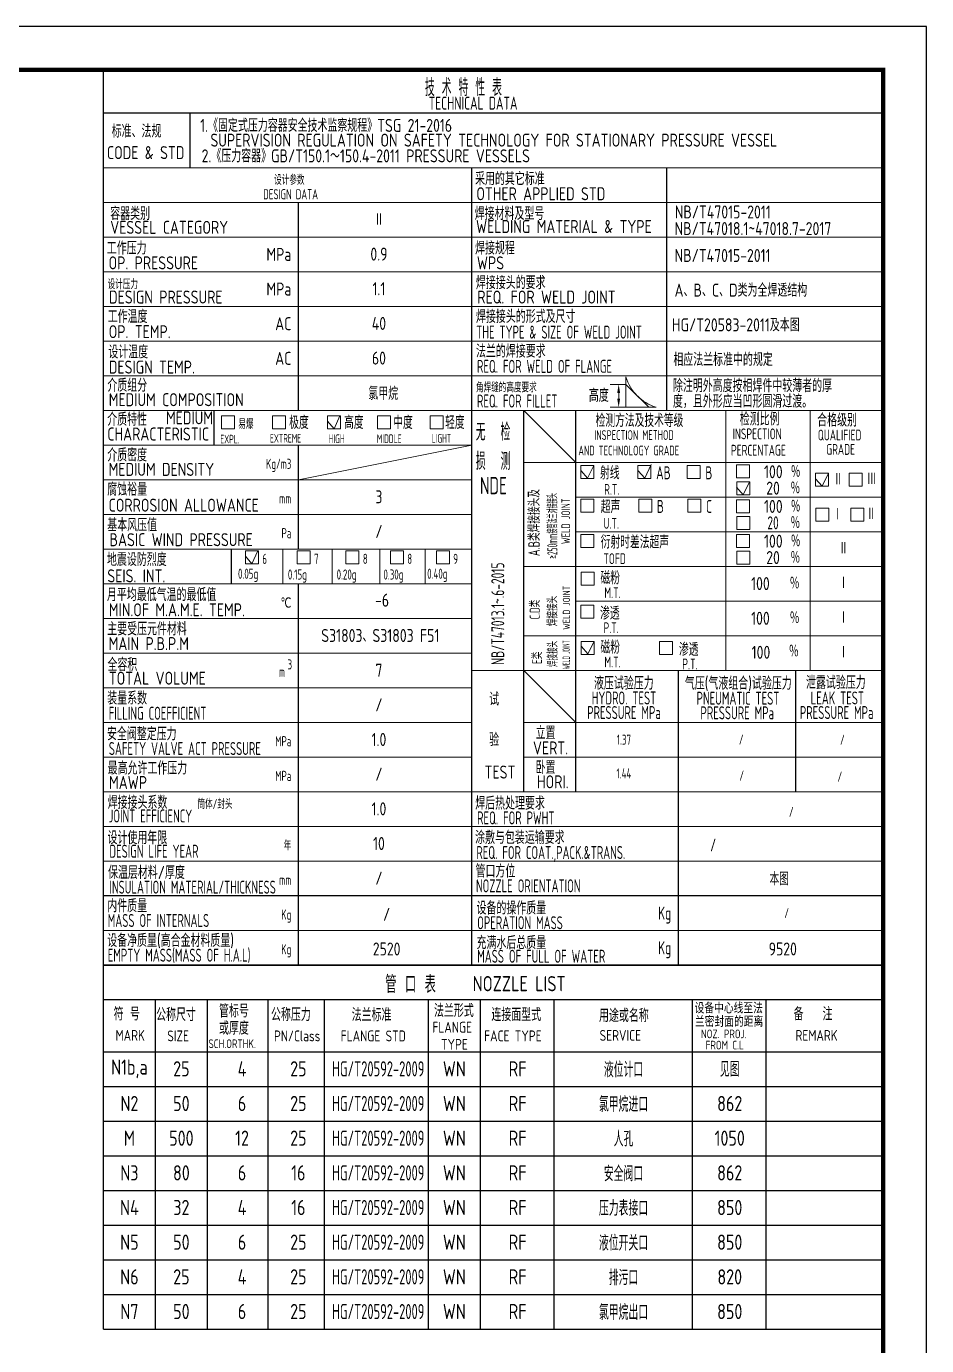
# Model space of a CAD drawing. Header units: millimetres. Extents: x 35105 to 485432, y -50286 to 1224.
# Drawn here: x 473278 to 476399, y -45937 to -41365 of the extents above; entities that cross this region are included whole.
import ezdxf
from ezdxf.enums import TextEntityAlignment as Align

# ---------------------------------------------------------------- set-up
doc = ezdxf.new("R2010")
doc.units = ezdxf.units.MM
for name, color, linetype in [('BORDER', 7, 'Continuous'), ('DIM', 6, 'Continuous'), ('TXT', 3, 'Continuous')]:
    doc.layers.add(name, color=color, linetype=linetype)
doc.layers.add('粗实线', color=2, linetype='Continuous', lineweight=70)
doc.layers.add('细实线', color=1, linetype='Continuous', lineweight=13)
doc.styles.add('HZ', font='gbenor.shx', dxfattribs={"width": 0.9, "bigfont": 'gbcbig.shx'})

msp = doc.modelspace()

# ---------------------------------------------------------------- linework, layer by layer
at = {"layer": 'BORDER', "color": 4, "linetype": 'Continuous', "lineweight": -3, "ltscale": 5, "const_width": 15.01786}
msp.add_lwpolyline([(464158.99123, -41515.64849), (476248.36623, -41515.64849), (476248.36623, -50135.89849), (464158.99123, -50135.89849)], close=True, dxfattribs=at)
at = {"layer": 'DIM', "color": 3}
for p, q in [((476248.36623, -44378.33463), (473545.15194, -44378.33463)), ((476248.36623, -44618.62034), (473545.15194, -44618.62034)), ((476248.36623, -44738.7632), (473545.15194, -44738.7632)), ((473545.15194, -44918.97748), (476248.36623, -44918.97748)), ((473545.15194, -44918.97748), (476248.36623, -44918.97748)), ((473545.15194, -45039.12034), (476248.36623, -45039.12034)), ((473545.15194, -45159.2632), (476248.36623, -45159.2632)), ((473545.15194, -45279.40606), (476248.36623, -45279.40606)), ((473545.15194, -45399.54891), (476248.36623, -45399.54891)), ((473545.15194, -45519.69177), (476248.36623, -45519.69177)), ((473545.15194, -45639.83463), (476248.36623, -45639.83463)), ((473545.15194, -45759.97748), (476248.36623, -45759.97748)), ((473545.15194, -45880.12034), (476248.36623, -45880.12034))]:
    msp.add_line(p, q, dxfattribs=at)
at = {"layer": 'DIM', "color": 0}
msp.add_lwpolyline([(463783.5448, -50286.07707), (476398.5448, -50286.07707), (476398.5448, -41365.46992), (463783.5448, -41365.46992)], close=True, dxfattribs=at)
at = {"layer": 'DIM', "color": 3, "const_width": 4.50536}
for points in [[(473545.15194, -44618.62034), (476248.36623, -44618.62034)], [(476248.36623, -44618.62034), (473545.15194, -44618.62034)]]:
    msp.add_lwpolyline(points, dxfattribs=at)
at = {"layer": 'TXT', "color": 3}
for p, q in [((473725.36623, -45880.12034), (473725.36623, -44738.7632)), ((473905.58051, -45880.12034), (473905.58051, -44738.7632)), ((474115.83051, -45880.12034), (474115.83051, -44738.7632)), ((474311.06266, -45880.12034), (474311.06266, -44738.7632)), ((474671.49123, -45880.12034), (474671.49123, -44738.7632)), ((474851.70551, -45880.12034), (474851.70551, -44738.7632)), ((475107.00908, -45880.12034), (475107.00908, -44738.7632)), ((475587.58051, -45880.12034), (475587.58051, -44738.7632)), ((475842.88408, -45880.12034), (475842.88408, -44738.7632))]:
    msp.add_line(p, q, dxfattribs=at)
at = {"layer": '粗实线', "color": 3, "const_width": 4.50536}
msp.add_lwpolyline([(476248.36623, -44618.62034), (473545.15194, -44618.62034)], dxfattribs=at)
at = {"layer": '细实线', "color": 3}
for p, q in [((476248.36623, -41855.33463), (473545.15194, -41855.33463)), ((476248.36623, -41975.47748), (473545.15194, -41975.47748)), ((476248.36623, -42095.62034), (473545.15194, -42095.62034)), ((476248.36623, -42215.7632), (473545.15194, -42215.7632)), ((476248.36623, -42335.90606), (473545.15194, -42335.90606)), ((476248.36623, -42456.04891), (473545.15194, -42456.04891)), ((476248.36623, -42576.19177), (473545.15194, -42576.19177)), ((475355.7421, -42580.23399), (475355.7421, -42685.35899)), ((475354.80349, -42605.84971), (475301.14465, -42605.84971)), ((475331.18037, -42635.88542), (475331.18037, -42655.32328)), ((475355.7421, -42605.84971), (475435.25139, -42685.35899)), ((475354.80349, -42685.35899), (475301.14465, -42685.35899)), ((475355.7421, -42685.35899), (475460.8671, -42685.35899)), ((476248.36623, -42696.33463), (473545.15194, -42696.33463)), ((475001.88408, -42696.33463), (475182.09837, -42876.54891)), ((475703.00679, -42696.33463), (475703.00679, -43597.40606)), ((475994.3756, -42696.33463), (475994.3756, -43597.40606)), ((474821.6698, -42816.47748), (473545.15194, -42816.47748)), ((474821.6698, -42816.47748), (473545.15194, -42816.47748)), ((474220.95551, -42936.62034), (474821.6698, -42816.47748)), ((476248.36623, -42876.54891), (475001.88408, -42876.54891)), ((474821.6698, -42936.62034), (473545.15194, -42936.62034)), ((476248.36623, -42996.69177), (475182.09837, -42996.69177)), ((474821.6698, -43056.7632), (473545.15194, -43056.7632)), ((476248.36623, -43116.83463), (475182.09837, -43116.83463)), ((474821.6698, -43176.90606), (473545.15194, -43176.90606)), ((473988.22239, -43176.90606), (473988.22239, -43297.04892)), ((474167.25936, -43176.90606), (474167.25936, -43297.04891)), ((474338.24495, -43176.90606), (474338.24495, -43297.04891)), ((474503.6933, -43176.90606), (474503.6933, -43297.04891)), ((474659.91294, -43176.90606), (474659.91294, -43297.04891)), ((476248.36623, -43236.97748), (475001.88408, -43236.97748)), ((474821.6698, -43297.04891), (473545.15194, -43297.04891)), ((476248.36623, -43357.12034), (475182.09837, -43357.12034)), ((474821.6698, -43417.19177), (473545.15194, -43417.19177)), ((474821.6698, -43417.19177), (473545.15194, -43417.19177)), ((476248.36623, -43477.2632), (475001.88408, -43477.2632)), ((474821.6698, -43537.33463), (473545.15194, -43537.33463)), ((476248.36623, -43597.40606), (474821.6698, -43597.40606)), ((475001.88408, -43597.40606), (475182.09837, -43777.62034)), ((474821.6698, -43657.47748), (473545.15194, -43657.47748)), ((474821.6698, -43777.62034), (473545.15194, -43777.62034)), ((476248.36623, -43777.62034), (475001.88408, -43777.62034)), ((474821.6698, -43897.7632), (473545.15194, -43897.7632)), ((475001.88408, -43897.7632), (476248.36623, -43897.7632)), ((474821.6698, -44017.90606), (473545.15194, -44017.90606)), ((474821.6698, -44017.90606), (476248.36623, -44017.90606)), ((476248.36623, -44017.90606), (475001.88408, -44017.90606)), ((476248.36623, -44017.90606), (475001.88408, -44017.90606)), ((476248.36623, -44017.90606), (475001.88408, -44017.90606)), ((474821.6698, -44138.04891), (473545.15194, -44138.04891)), ((474821.6698, -44138.04891), (476248.36623, -44138.04891)), ((476248.36623, -44258.19177), (473545.15194, -44258.19177)), ((476248.36623, -44498.47748), (473545.15194, -44498.47748)), ((476248.36623, -44618.62034), (473545.15194, -44618.62034))]:
    msp.add_line(p, q, dxfattribs=at)
at = {"layer": '细实线', "color": 3, "const_width": 4.50536}
for points in [[(473545.15194, -41515.64849), (473545.15194, -45880.12034)], [(476248.36623, -41665.82707), (473545.15194, -41665.82707)], [(473845.50908, -41665.82707), (473845.50908, -41855.33463)], [(474821.6698, -41855.33463), (474821.6698, -44618.62034)], [(475497.47337, -41855.33463), (475497.47337, -42696.33463)], [(474220.95551, -41975.47748), (474220.95551, -42696.33463)], [(473928.33814, -42696.33463), (473928.33814, -42816.47748)], [(475001.88408, -42696.33463), (475001.88408, -44017.90606)], [(475182.09837, -42696.33463), (475182.09837, -44017.90606)], [(474220.95551, -42816.47748), (474220.95551, -43176.90606)], [(473988.22239, -43177.48366), (473988.22239, -43297.62651)], [(474220.95551, -43297.04891), (474220.95551, -44618.62034)], [(475537.52099, -43597.40606), (475537.52099, -44618.62034)], [(475944.81023, -43597.40606), (475944.81023, -44017.90606)], [(475537.52099, -43897.7632), (475537.52099, -44618.62034)]]:
    msp.add_lwpolyline(points, dxfattribs=at)
at = {"layer": '细实线', "color": 3}
for points in [[(473999.23603, -42714.70708), (473999.23603, -42759.76065), (473954.18246, -42759.76065), (473954.18246, -42714.70708)], [(474175.85038, -42714.70709), (474175.85038, -42759.76067), (474130.79681, -42759.76067), (474130.79681, -42714.70709)], [(474366.75532, -42714.70709), (474366.75532, -42759.76067), (474321.70174, -42759.76067), (474321.70174, -42714.70709)], [(474540.7654, -42714.70708), (474540.7654, -42759.76065), (474495.71183, -42759.76065), (474495.71183, -42714.70708)], [(474722.40623, -42714.70708), (474722.40623, -42759.76065), (474677.35266, -42759.76065), (474677.35266, -42714.70708)], [(475244.76297, -42887.50192), (475244.76297, -42932.5555), (475199.7094, -42932.5555), (475199.7094, -42887.50192)], [(475443.19154, -42887.50192), (475443.19154, -42932.5555), (475398.13796, -42932.5555), (475398.13796, -42887.50192)], [(475613.51624, -42887.50192), (475613.51624, -42932.5555), (475568.46267, -42932.5555), (475568.46267, -42887.50192)], [(475784.64345, -42885.29755), (475784.64345, -42930.35112), (475739.58988, -42930.35112), (475739.58988, -42885.29755)], [(476058.48946, -42914.02842), (476058.48946, -42959.08199), (476013.43589, -42959.08199), (476013.43589, -42914.02842)], [(476174.79103, -42914.02842), (476174.79103, -42959.08199), (476129.73746, -42959.08199), (476129.73746, -42914.02842)], [(475785.28082, -42943.39786), (475785.28082, -42988.45143), (475740.22725, -42988.45143), (475740.22725, -42943.39786)], [(475244.58069, -43004.08317), (475244.58069, -43049.13675), (475199.52712, -43049.13675), (475199.52712, -43004.08317)], [(475445.54989, -43004.08317), (475445.54989, -43049.13675), (475400.49632, -43049.13675), (475400.49632, -43004.08317)], [(475615.8746, -43004.08317), (475615.8746, -43049.13675), (475570.82102, -43049.13675), (475570.82102, -43004.08317)], [(475784.64345, -43005.44041), (475784.64345, -43050.49398), (475739.58988, -43050.49398), (475739.58988, -43005.44041)], [(476060.11876, -43034.98114), (476060.11876, -43080.03471), (476015.06519, -43080.03471), (476015.06519, -43034.98114)], [(476181.04523, -43034.98114), (476181.04523, -43080.03471), (476135.99166, -43080.03471), (476135.99166, -43034.98114)], [(475785.28082, -43063.54072), (475785.28082, -43108.59429), (475740.22725, -43108.59429), (475740.22725, -43063.54072)], [(475244.58069, -43126.53911), (475244.58069, -43171.59268), (475199.52712, -43171.59268), (475199.52712, -43126.53911)], [(475784.64345, -43125.8652), (475784.64345, -43170.91877), (475739.58988, -43170.91877), (475739.58988, -43125.8652)], [(474082.61487, -43182.24833), (474082.61487, -43227.3019), (474037.5613, -43227.3019), (474037.5613, -43182.24833)], [(474261.93321, -43182.24833), (474261.93321, -43227.3019), (474216.87964, -43227.3019), (474216.87964, -43182.24833)], [(474430.94218, -43182.24833), (474430.94218, -43227.3019), (474385.88861, -43227.3019), (474385.88861, -43182.24833)], [(474585.20846, -43182.24833), (474585.20846, -43227.3019), (474540.15489, -43227.3019), (474540.15489, -43182.24833)], [(474744.2955, -43182.24833), (474744.2955, -43227.3019), (474699.24193, -43227.3019), (474699.24193, -43182.24833)], [(475785.28082, -43183.96551), (475785.28082, -43229.01908), (475740.22725, -43229.01908), (475740.22725, -43183.96551)], [(475245.78814, -43256.53423), (475245.78814, -43301.5878), (475200.73457, -43301.5878), (475200.73457, -43256.53423)], [(475244.51783, -43371.31198), (475244.51783, -43416.36555), (475199.46426, -43416.36555), (475199.46426, -43371.31198)], [(475245.78814, -43496.81994), (475245.78814, -43541.87351), (475200.73457, -43541.87351), (475200.73457, -43496.81994)], [(475517.77657, -43496.81994), (475517.77657, -43541.87351), (475472.723, -43541.87351), (475472.723, -43496.81994)]]:
    msp.add_lwpolyline(points, close=True, dxfattribs=at)
for points in [[(474321.70174, -42733.97363), (474344.50555, -42759.76065), (474364.68945, -42714.70708)], [(475200.73367, -42905.01789), (475223.53748, -42930.80492), (475244.76297, -42887.50192)], [(475399.16223, -42905.01789), (475421.96604, -42930.80492), (475443.36957, -42883.02894)], [(476013.15887, -42933.29496), (476035.96268, -42959.08199), (476058.48946, -42914.02842)], [(475739.31286, -42962.66441), (475762.11667, -42988.45143), (475784.64345, -42943.39786)], [(474037.28428, -43201.51488), (474060.08809, -43227.3019), (474080.27198, -43182.24833)], [(475201.75884, -43514.33591), (475224.56265, -43540.12293), (475245.96618, -43496.81994)]]:
    msp.add_lwpolyline(points, dxfattribs=at)
msp.add_arc((475509.75698, -42531.34412), 161.58838, 197.61131598, 252.38868402, dxfattribs=at)
for points in [[(475326.17442, -42635.88542), (475336.18632, -42635.88542), (475331.18037, -42605.84971)], [(475326.17442, -42655.32328), (475336.18632, -42655.32328), (475331.18037, -42685.35899)]]:
    msp.add_solid(points, dxfattribs=at)

# ---------------------------------------------------------------- texts
at = {"layer": 'DIM', "color": 3, "style": 'HZ'}
for s, height, width, p in [('1.《固定式压力容器安全技术监察规程》TSG 21-2016', 45.0535714, 0.9, (473880.61083, -41731.14199)), ('标准、法规', 45.053571, 0.9, (473573.87065, -41750.98733)), ('CODE & STD', 45.053571, 0.9, (473557.42846, -41825.39028)), ('SUPERVISION REGULATION ON SAFETY TECHNOLOGY FOR STATIONARY PRESSURE VESSEL', 45.0535714, 0.9, (473916.16798, -41782.16997)), ('2.《压力容器》GB/T150.1～150.4-2011 PRESSURE VESSELS', 45.0535714, 0.9, (473885.70407, -41836.64736)), ('采用的其它标准', 45.053571, 0.9, (474833.43735, -41915.85988)), ('OTHER APPLIED STD', 45.0535714, 0.9, (474837.88635, -41967.95591)), ('容器类别 ', 45.053571, 0.9, (473568.92349, -42036.31313)), ('焊接材料及型号', 45.053571, 0.9, (474832.20013, -42036.31313)), ('NB/T47015-2011 ', 45.0535714, 0.9, (475525.68341, -42031.15509)), ('VESSEL CATEGORY ', 45.0535714, 0.9, (473568.92349, -42084.33898)), ('WELDING MATERIAL & TYPE', 45.0535714, 0.9, (474836.61387, -42081.48333)), ('NB/T47018.1~47018.7-2017', 45.0535714, 0.9, (475524.88582, -42088.58153)), ('工作压力 ', 45.053571, 0.9, (473556.91949, -42156.1456)), ('焊接规程', 45.053571, 0.9, (474833.43735, -42156.1456)), ('NB/T47015-2011', 45.0535714, 0.9, (475524.88582, -42181.92538)), ('OP. PRESSURE', 45.0535714, 0.9, (473563.17033, -42207.40589)), ('WPS', 45.053571, 0.9, (474839.68819, -42207.40589)), ('焊接接头的要求', 45.053571, 0.9, (474836.37456, -42276.0866)), ('DESIGN PRESSURE', 45.0535714, 0.9, (473564.63895, -42325.94519)), ('REQ. FOR WELD JOINT', 45.0535714, 0.9, (474841.1568, -42325.94519)), ('A、B、C、D类为全焊透结构', 45.0535714, 0.9, (475524.88582, -42302.06824)), ('工作温度    ', 45.053571, 0.9, (473560.10765, -42393.22417)), ('焊接接头的形式及尺寸', 45.053571, 0.9, (474836.62551, -42393.22417)), (' HG/T20583-2011及本图', 45.0535714, 0.9, (475493.77706, -42422.21109)), ('OP. TEMP.', 45.053571, 0.9, (473563.54679, -42445.88618)), ('THE TYPE & SIZE OF WELD JOINT', 45.0535714, 0.7, (474837.30542, -42447.41059)), ('设计温度     ', 45.053571, 0.9, (473562.38204, -42516.16398)), ('法兰的焊接要求', 45.053571, 0.9, (474836.62551, -42513.36703)), ('相应法兰标准中的规定', 45.053571, 0.9, (475520.70986, -42542.35395)), ('DESIGN TEMP.', 45.0535714, 0.9, (473563.97612, -42568.63059)), ('REQ. FOR WELD OF FLANGE', 45.0535714, 0.7, (474840.06464, -42566.02904)), ('介质组分', 45.053571, 0.9, (473558.93624, -42631.70445)), ('除注明外高度按相焊件中较薄者的厚', 45.0535714, 0.9, (475519.31312, -42632.98978)), ('MEDIUM COMPOSITION', 45.0535714, 0.9, (473563.71849, -42681.56304)), ('REQ. FOR FILLET', 45.0535714, 0.7, (474840.06464, -42686.1719)), ('度，且外形应当凹形圆滑过渡。', 45.0535714, 0.9, (475519.31312, -42686.99344)), ('介质特性', 45.053571, 0.9, (473558.42358, -42749.62552)), ('MEDIUM', 45.053571, 0.9, (473762.14394, -42744.40139)), ('检测比例', 45.053571, 0.9, (475750.843, -42748.54913)), ('合格级别', 45.053571, 0.9, (476019.22285, -42752.17566)), ('CHARACTERISTIC', 45.0535714, 0.9, (473558.90144, -42800.54222)), ('介质密度', 45.053571, 0.9, (473558.529, -42873.19)), ('MEDIUM DENSITY', 45.0535714, 0.9, (473563.31124, -42923.04859)), ('腐蚀裕量  ', 45.053571, 0.9, (473558.529, -42992.12033)), ('CORROSION ALLOWANCE', 45.0535714, 0.9, (473563.31124, -43047.08954)), ('基本风压值', 45.053571, 0.9, (473558.52897, -43115.70958)), ('BASIC WIND PRESSURE', 45.0535714, 0.9, (473566.4994, -43166.65477)), ('地震设防烈度', 45.053571, 0.9, (473557.55048, -43235.27974)), ('SEIS. INT.', 45.053571, 0.9, (473558.78834, -43292.01211)), ('％', 45.05357, 0.9, (475923.80001, -43317.44785)), ('月平均最低气温的最低值  ', 45.0535714, 0.9, (473557.36435, -43357.16398)), ('MIN.OF M.A.M.E. TEMP.', 45.0535714, 0.9, (473563.97612, -43409.63059)), ('主要受压元件材料', 45.053571, 0.9, (473558.52897, -43475.84933)), ('％', 45.05357, 0.9, (475923.80001, -43437.59071)), ('MAIN P.B.P.M', 45.0535714, 0.9, (473563.31122, -43526.79452)), ('％', 45.05357, 0.9, (475921.00448, -43553.13375)), ('全容积 ', 45.053571, 0.9, (473559.2001, -43599.72739)), ('TOTAL VOLUME', 45.0535714, 0.9, (473563.98235, -43646.64857)), ('液压试验压力', 45.053571, 0.9, (475245.58497, -43663.93578)), ('气压(气液组合)试验压力 ', 45.0535714, 0.9, (475560.46201, -43664.20973)), ('泄露试验压力 ', 45.053571, 0.9, (475980.5187, -43661.85646)), ('装量系数', 45.053571, 0.9, (473558.64622, -43715.55742)), ('试', 45.05357, 0.9, (474882.26143, -43719.25255)), ('HYDRO. TEST ', 45.0535714, 0.7, (475237.62093, -43715.18666)), ('PNEUMATIC TEST', 45.0535714, 0.7, (475601.15143, -43716.13768)), ('LEAK TEST', 45.053571, 0.7, (475996.6193, -43715.18666)), ('FILLING COEFFICIENT', 45.0535714, 0.7, (473563.42846, -43768.09538)), ('PRESSURE MPa', 45.0535714, 0.7, (475222.0692, -43765.66798)), ('PRESSURE MPa', 45.0535714, 0.7, (475614.58889, -43766.61899)), ('PRESSURE MPa', 45.0535714, 0.7, (475959.13801, -43765.66798)), ('安全阀整定压力 ', 45.053571, 0.9, (473557.54229, -43839.43549)), ('立置', 45.053571, 0.9, (475043.31278, -43835.70028)), ('验', 45.05357, 0.9, (474882.26143, -43859.39863)), ('SAFETY VALVE ACT PRESSURE', 45.0535714, 0.7, (473563.91859, -43890.38069)), ('VERT.', 45.053571, 0.9, (475034.12782, -43888.23823)), ('最高允许工作压力   ', 45.0535714, 0.9, (473559.8567, -43958.0866)), ('TEST', 45.053571, 0.9, (474866.54163, -43971.83841)), ('卧置', 45.053571, 0.9, (475043.3128, -43955.84314)), ('MAWP', 45.053571, 0.9, (473564.63895, -44007.94519)), ('HORI.', 45.053571, 0.9, (475048.09502, -44005.58951)), ('焊接接头系数 ', 45.053571, 0.9, (473560.12308, -44077.14124)), ('焊后热处理要求', 45.053571, 0.9, (474834.06014, -44079.72121)), ('JOINT EFFICIENCY', 45.0535714, 0.7, (473563.31124, -44124.06242)), ('REQ. FOR PWHT', 45.0535714, 0.7, (474840.43645, -44130.66641)), ('设计使用年限   ', 45.053571, 0.9, (473559.55178, -44199.28645)), ('涂敷与包装运输要求', 45.053571, 0.9, (474833.43735, -44198.57417)), ('DESIGN LIFE YEAR', 45.0535714, 0.7, (473565.92814, -44246.20762)), ('REQ. FOR COAT.,PACK.&TRANS.', 45.0535714, 0.7, (474837.88635, -44250.67019)), ('保温层材料/厚度  ', 45.053571, 0.9, (473561.28431, -44319.71811)), ('管口方位', 45.053571, 0.9, (474835.02226, -44315.11648)), ('INSULATION MATERIAL/THICKNESS', 45.0535714, 0.7, (473566.06655, -44370.6633)), ('NOZZLE ORIENTATION', 45.0535714, 0.7, (474836.61634, -44366.06167)), ('内件质量 ', 45.053571, 0.9, (473558.50441, -44435.25934)), ('设备的操作质量 ', 45.053571, 0.9, (474838.43189, -44443.01856)), ('MASS OF INTERNALS', 45.0535714, 0.7, (473560.09849, -44486.20452)), ('OPERATION MASS', 45.0535714, 0.7, (474840.78153, -44493.96373)), ('设备净质量(高合金材料质量) ', 45.0535714, 0.9, (473558.50441, -44555.40219)), ('充满水后总质量 ', 45.053571, 0.9, (474838.43189, -44563.16142)), ('EMPTY MASS(MASS OF H.A.L)', 45.0535714, 0.7, (473560.09849, -44606.34738)), ('MASS OF FULL OF WATER', 45.0535714, 0.7, (474840.78153, -44610.13248))]:
    msp.add_text(s, height=height, dxfattribs=dict(at, width=width)).set_placement(p)
at = {"layer": 'DIM', "color": 3, "style": 'HZ', "width": 0.9}
for s, height, p in [('Ⅱ', 45.05357, (474500.1911, -42034.34445)), ('0.9', 45.053571, (474500.1911, -42154.4873)), ('1.1', 45.053571, (474500.1911, -42274.63016)), ('40', 45.053571, (474500.1911, -42394.77302)), ('60', 45.053571, (474500.1911, -42514.91588)), ('氯甲烷', 45.053571, (474515.12572, -42635.05873)), ('100', 45.053571, (475867.16628, -42908.73903)), ('20', 45.053571, (475866.23444, -42965.54367)), ('3', 45.05357, (474500.1911, -42995.4873)), ('100', 45.053571, (475867.16628, -43028.88189)), ('/', 45.05357, (474500.1911, -43115.63016)), ('100', 45.053571, (475867.16628, -43149.30668)), ('20', 45.053571, (475866.23444, -43206.11132)), ('100', 45.053571, (475822.43777, -43296.22711)), ('Ⅰ', 45.05357, (476110.31914, -43293.50102)), ('-6', 45.053571, (474511.17345, -43353.68857)), ('100', 45.053571, (475822.43777, -43416.36997)), ('Ⅰ', 45.05357, (476110.31914, -43413.64388)), ('S31803、S31803 F51', 45.0535714, (474504.94446, -43476.05873)), ('100', 45.053571, (475824.32849, -43534.33561)), ('Ⅰ', 45.05357, (476110.31914, -43533.78673)), ('7', 45.05357, (474500.1911, -43596.20159)), ('/', 45.05357, (474500.1911, -43716.34445)), ('1.0', 45.053571, (474500.1911, -43836.4873)), ('/', 45.05357, (474500.1911, -43956.63016)), ('1.0', 45.053571, (474500.1911, -44076.77302)), ('10', 45.053571, (474500.1911, -44196.91588)), ('/', 45.05357, (474500.1911, -44317.05873)), ('/', 45.05357, (474526.85793, -44442.25889)), ('2520', 45.053571, (474526.85793, -44562.40174)), ('9520', 45.053571, (475899.94827, -44562.40174))]:
    msp.add_text(s, height=height, dxfattribs=at).set_placement(p, align=Align.MIDDLE)
for s, p in [('MPa', (474196.57706, -42177.92801)), ('MPa', (474196.57706, -42298.07087)), ('AC', (474196.57706, -42418.21372)), ('AC', (474196.57706, -42538.35658))]:
    msp.add_text(s, height=45.053571, dxfattribs=at).set_placement(p, align=Align.RIGHT)
at = {"layer": 'TXT', "color": 3, "style": 'HZ', "width": 0.9}
for s, height, p in [('管 口 表', 60.071429, (474522.21109, -44714.87482)), ('NOZZLE LIST ', 52.5625, (474825.16926, -44708.85432)), ('管标号', 45.053571, (473945.93476, -44799.73318)), ('符 号', 45.053571, (473580.63832, -44809.88698)), ('公称尺寸', 45.053571, (473727.87832, -44812.24563)), ('公称压力', 45.053571, (474126.07616, -44812.24563)), ('备   注', 45.053571, (475937.3728, -44809.88698)), ('MARK', 37.544643, (473587.29171, -44880.62129)), ('或厚度', 45.053571, (473945.93437, -44859.17773)), ('FLANGE', 37.544643, (474685.53559, -44852.30279)), ('SERVICE', 37.544643, (475265.11991, -44880.64013)), ('NOZ. PROJ.', 30.035714, (475616.50939, -44871.64328)), ('REMARK', 37.544643, (475944.02619, -44880.62129)), ('SIZE', 37.544643, (473766.45045, -44882.32145)), ('SCH.ORTHK.', 30.035714, (473909.41208, -44905.67714)), ('PN/Class', 37.544643, (474136.44489, -44882.32145)), ('FLANGE STD', 37.544643, (474367.72049, -44882.36235)), ('TYPE', 37.544643, (474715.37708, -44911.62296)), ('FACE TYPE ', 37.544643, (474864.89435, -44882.29136)), ('FROM C.L', 30.035714, (475632.56472, -44910.41781))]:
    msp.add_text(s, height=height, dxfattribs=at).set_placement(p)
for s, height, p in [('法兰形式', 45.053571, (474759.84513, -44798.57064)), ('设备中心线至法', 37.544643, (475712.61187, -44785.86775)), ('连接面型式', 45.053571, (474976.20334, -44812.40381)), ('兰密封面的距离', 37.544643, (475713.94983, -44832.6646))]:
    msp.add_text(s, height=height, dxfattribs=at).set_placement(p, align=Align.CENTER)
at = {"layer": 'TXT', "color": 3, "style": 'HZ'}
for s, height, width, p in [('法兰标准', 45.053571, 0.9, (474474.61268, -44788.06738)), ('用途或名称', 45.053571, 0.9, (475349.2414, -44790.431)), ('N1b,a', 52.5625, 0.9, (473635.25908, -44977.61059)), ('25', 52.5625, 0.9, (473815.47337, -44977.61059)), ('4', 52.5625, 0.9, (474025.72337, -44977.61059)), ('25', 52.5625, 0.9, (474220.95551, -44977.61059)), ('HG/T20592-2009', 52.5625, 0.7, (474497.73097, -44977.61059)), ('WN', 52.5625, 0.9, (474761.59837, -44977.61059)), ('RF', 52.5625, 0.9, (474980.82175, -44977.61059)), ('液位计口', 52.5625, 0.9, (475347.97266, -44977.61059)), ('见图', 52.5625, 0.9, (475716.10757, -44977.61059)), ('N2', 52.5625, 0.9, (473635.25908, -45097.75345)), ('50', 52.5625, 0.9, (473815.47337, -45097.75345)), ('6', 52.5625, 0.9, (474025.72337, -45097.75345)), ('25', 52.5625, 0.9, (474220.95551, -45097.75345)), ('HG/T20592-2009', 52.5625, 0.7, (474497.73097, -45097.75345)), ('WN', 52.5625, 0.9, (474761.59837, -45097.75345)), ('RF', 52.5625, 0.9, (474980.82175, -45097.75345)), ('氯甲烷进口', 52.5625, 0.9, (475347.97266, -45097.75345)), ('862', 52.5625, 0.9, (475716.10757, -45097.75345)), ('M', 52.5625, 0.9, (473635.25908, -45217.8963)), ('500', 52.5625, 0.9, (473815.47337, -45217.8963)), ('12', 52.5625, 0.9, (474025.72337, -45217.8963)), ('25', 52.5625, 0.9, (474220.95551, -45217.8963)), ('HG/T20592-2009', 52.5625, 0.7, (474497.73097, -45217.8963)), ('WN', 52.5625, 0.9, (474761.59837, -45217.8963)), ('RF', 52.5625, 0.9, (474980.82175, -45217.8963)), ('人孔', 52.5625, 0.9, (475347.97266, -45217.8963)), ('1050', 52.5625, 0.9, (475716.10757, -45217.8963)), ('N3', 52.5625, 0.9, (473635.25908, -45338.03916)), ('80', 52.5625, 0.9, (473815.47337, -45338.03916)), ('6', 52.5625, 0.9, (474025.72337, -45338.03916)), ('16', 52.5625, 0.9, (474220.95551, -45338.03916)), ('HG/T20592-2009', 52.5625, 0.7, (474497.73097, -45338.03916)), ('WN', 52.5625, 0.9, (474761.59837, -45338.03916)), ('RF', 52.5625, 0.9, (474980.82175, -45338.03916)), ('安全阀口', 52.5625, 0.9, (475347.97266, -45338.03916)), ('862', 52.5625, 0.9, (475716.10757, -45338.03916)), ('N4', 52.5625, 0.9, (473635.25908, -45458.18202)), ('32', 52.5625, 0.9, (473815.47337, -45458.18202)), ('4', 52.5625, 0.9, (474025.72337, -45458.18202)), ('16', 52.5625, 0.9, (474220.95551, -45458.18202)), ('HG/T20592-2009', 52.5625, 0.7, (474497.73097, -45458.18202)), ('WN', 52.5625, 0.9, (474761.59837, -45458.18202)), ('RF', 52.5625, 0.9, (474980.82175, -45458.18202)), ('压力表接口', 52.5625, 0.9, (475347.97266, -45458.18202)), ('850', 52.5625, 0.9, (475716.10757, -45458.18202)), ('N5', 52.5625, 0.9, (473635.25908, -45578.32487)), ('50', 52.5625, 0.9, (473815.47337, -45578.32487)), ('6', 52.5625, 0.9, (474025.72337, -45578.32487)), ('25', 52.5625, 0.9, (474220.95551, -45578.32487)), ('HG/T20592-2009', 52.5625, 0.7, (474497.73097, -45578.32487)), ('WN', 52.5625, 0.9, (474761.59837, -45578.32487)), ('RF', 52.5625, 0.9, (474980.82175, -45578.32487)), ('液位开关口', 52.5625, 0.9, (475347.97266, -45578.32487)), ('850', 52.5625, 0.9, (475716.10757, -45578.32487)), ('N6', 52.5625, 0.9, (473635.25908, -45698.46773)), ('25', 52.5625, 0.9, (473815.47337, -45698.46773)), ('4', 52.5625, 0.9, (474025.72337, -45698.46773)), ('25', 52.5625, 0.9, (474220.95551, -45698.46773)), ('HG/T20592-2009', 52.5625, 0.7, (474497.73097, -45698.46773)), ('WN', 52.5625, 0.9, (474761.59837, -45698.46773)), ('RF', 52.5625, 0.9, (474980.82175, -45698.46773)), ('排污口', 52.5625, 0.9, (475347.97266, -45698.46773)), ('820', 52.5625, 0.9, (475716.10757, -45698.46773)), ('N7', 52.5625, 0.9, (473635.25908, -45818.61059)), ('50', 52.5625, 0.9, (473815.47337, -45818.61059)), ('6', 52.5625, 0.9, (474025.72337, -45818.61059)), ('25', 52.5625, 0.9, (474220.95551, -45818.61059)), ('HG/T20592-2009', 52.5625, 0.7, (474497.73097, -45818.61059)), ('WN', 52.5625, 0.9, (474761.59837, -45818.61059)), ('RF', 52.5625, 0.9, (474980.82175, -45818.61059)), ('氯甲烷出口', 52.5625, 0.9, (475347.97266, -45818.61059)), ('850', 52.5625, 0.9, (475716.10757, -45818.61059))]:
    msp.add_text(s, height=height, dxfattribs=dict(at, width=width)).set_placement(p, align=Align.MIDDLE)
at = {"layer": '细实线', "color": 3, "style": 'HZ'}
for s, height, width, p in [('技 术 特 性 表', 60.071429, 0.75, (474659.67596, -41607.18494)), ('TECHNICAL DATA', 45.0535714, 0.75, (474672.55437, -41654.00876)), ('设计参数', 35.041667, 0.75, (474137.0462, -41914.46145)), ('DESIGN DATA', 35.0416667, 0.75, (474099.12793, -41964.59782)), ('设计压力  ', 35.041667, 0.75, (473559.8567, -42276.0866)), ('角焊缝的高度要求', 35.041667, 0.75, (474836.62551, -42633.50989)), ('易爆', 35.041667, 0.75, (474012.56708, -42760.46117)), ('极度', 45.053571, 0.75, (474189.18143, -42760.46119)), ('高度', 45.053571, 0.75, (474379.29931, -42760.46119)), ('中度', 45.053571, 0.75, (474549.74451, -42760.46117)), ('轻度', 45.053571, 0.75, (474729.6029, -42760.46117)), ('无', 60.07143, 0.75, (474836.08269, -42800.98047)), ('检', 60.07143, 0.75, (474921.90344, -42800.98047)), ('检测方法及技术等级', 45.053571, 0.75, (475251.33605, -42753.64493)), ('EXPL.', 30.035714, 0.6, (473950.2003, -42810.66112)), ('EXTREME', 30.035714, 0.6, (474122.4122, -42807.86336)), ('HIGH', 30.035714, 0.6, (474325.82604, -42809.33545)), ('MIDDLE', 30.035714, 0.6, (474493.12114, -42809.33545)), ('LIGHT', 30.035714, 0.6, (474682.80349, -42808.00978)), ('INSPECTION METHOD', 33.7901786, 0.75, (475246.42055, -42798.4438)), ('INSPECTION', 37.544643, 0.75, (475726.48748, -42796.2025)), ('QUALIFIED ', 37.544643, 0.75, (476021.33338, -42800.32747)), ('AND TECHNOLOGY GRADE', 33.7901786, 0.75, (475191.44977, -42852.0573)), ('PERCENTAGE', 37.544643, 0.75, (475720.56865, -42852.94868)), ('GRADE', 37.544643, 0.75, (476050.78979, -42850.09505)), ('损', 60.07143, 0.75, (474836.08269, -42902.42216)), ('测', 60.07143, 0.75, (474921.90344, -42902.42216)), ('射线', 45.053571, 0.75, (475266.66047, -42934.84428)), ('AB', 45.053571, 0.75, (475461.09689, -42934.84428)), ('B', 45.05357, 0.75, (475631.42159, -42934.84428)), ('％', 45.05357, 0.75, (475927.52738, -42930.891)), ('Ⅱ', 45.05357, 0.75, (476075.23861, -42956.74894)), ('Ⅲ', 45.05357, 0.75, (476191.54016, -42955.59349)), ('NDE', 60.071429, 0.75, (474850.34283, -42986.70603)), ('R.T.', 37.544643, 0.75, (475280.81057, -42988.72256)), ('％', 45.05357, 0.75, (475926.59554, -42987.69563)), ('超声', 45.053571, 0.75, (475269.01883, -43052.38372)), ('B', 45.05357, 0.75, (475463.45524, -43051.42553)), ('C', 45.05357, 0.75, (475633.77995, -43051.42553)), ('％', 45.05357, 0.75, (475927.52738, -43051.03386)), ('Ⅰ', 45.05357, 0.75, (476072.243, -43077.70168)), ('Ⅱ', 45.05357, 0.75, (476189.70079, -43076.54622)), ('U.T.', 37.544643, 0.75, (475278.45222, -43106.262)), ('％', 45.05357, 0.75, (475926.59554, -43107.83849)), ('衍射时差法超声', 45.053571, 0.75, (475269.01883, -43174.83965)), ('％', 45.05357, 0.75, (475927.52738, -43171.45865)), ('6', 35.04167, 0.75, (474095.94592, -43228.00242)), ('7', 35.04167, 0.75, (474275.26426, -43228.00242)), ('8', 35.04167, 0.75, (474444.27323, -43228.00242)), ('8', 35.04167, 0.75, (474598.53951, -43228.00242)), ('9', 35.04167, 0.75, (474757.62655, -43228.00242)), ('TOFD', 37.544643, 0.75, (475278.45222, -43228.71793)), ('％', 45.05357, 0.75, (475926.59554, -43228.26328)), ('0.05g', 35.041667, 0.75, (474011.71325, -43279.6439)), ('0.15g', 35.041667, 0.75, (474184.57154, -43282.33198)), ('0.20g', 35.041667, 0.75, (474353.58049, -43282.33198)), ('0.30g', 35.041667, 0.75, (474515.76563, -43282.33198)), ('0.40g', 35.041667, 0.75, (474667.33479, -43279.61911)), ('磁粉', 45.053571, 0.75, (475268.16414, -43299.05692)), ('M.T.', 37.544643, 0.75, (475281.59231, -43346.49303)), ('渗透', 45.053571, 0.75, (475266.8938, -43421.37398)), ('P.T.', 37.544643, 0.75, (475278.5605, -43468.04311)), ('磁粉', 45.053571, 0.75, (475268.16414, -43539.34263)), ('渗透', 45.053571, 0.75, (475540.15254, -43546.88194)), ('3', 35.04167, 0.75, (474183.56385, -43593.81684)), ('M.T.', 37.544643, 0.75, (475281.59231, -43586.77874)), ('P.T.', 37.544643, 0.75, (475551.81924, -43593.55107)), (' 筒体/封头', 35.041667, 0.75, (473857.13518, -44077.14124)), ('/', 45.05357, 0.75, (475648.34765, -44224.35395))]:
    msp.add_text(s, height=height, dxfattribs=dict(at, width=width)).set_placement(p)
at = {"layer": '细实线', "color": 3, "style": 'HZ', "width": 0.75}
for s, height, p in [('Kg/m3', 35.041667, (474196.57706, -42898.78515)), ('mm', 35.041667, (474196.57706, -43018.92801)), ('Pa', 35.041667, (474196.57706, -43139.07087)), ('℃', 35.04167, (474196.57706, -43379.35658)), ('m', 35.04167, (474174.83175, -43619.6423)), ('MPa', 35.041667, (474196.57706, -43859.92801)), ('MPa', 35.041667, (474196.57706, -43980.07087)), ('年', 35.04167, (474196.57706, -44220.35658)), ('mm', 35.041667, (474196.57706, -44340.49944)), ('Kg', 35.041667, (474196.57706, -44460.6423)), ('Kg', 45.053571, (475513.14253, -44460.6423)), ('Kg', 35.041667, (474196.57706, -44580.78515)), ('Kg', 45.053571, (475513.14253, -44580.78515))]:
    msp.add_text(s, height=height, dxfattribs=at).set_placement(p, align=Align.RIGHT)
at = {"layer": '细实线', "color": 3, "style": 'HZ'}
for s, height, width, p in [('WELD JOINT', 30.035714, 0.8, (475162.56009, -43159.34738)), ('A.B类焊接接头及', 40.047619, 0.75, (475057.87024, -43201.219)), ('≥250mm接管法兰对接接头', 35.0416667, 0.5, (475118.72069, -43210.00284)), ('NB/T47013.1~.6-2015', 45.0535714, 0.75, (474934.54326, -43578.2391)), ('WELD JOINT', 25.029762, 0.8, (475162.56009, -43456.26321)), ('C.D类', 35.041667, 0.75, (475057.87024, -43420.56924)), ('焊接接头', 35.041667, 0.75, (475118.72069, -43443.55835)), ('WELD JOINT', 25.029762, 0.5, (475161.90871, -43593.05322)), ('E类', 35.041667, 0.75, (475065.36112, -43574.49709)), ('焊接接头', 30.035714, 0.75, (475119.02189, -43584.86696))]:
    msp.add_text(s, height=height, rotation=90, dxfattribs=dict(at, width=width)).set_placement(p)
at = {"layer": '细实线', "color": 3, "style": 'HZ', "width": 0.75}
for s, height, p in [('20', 45.053571, (475866.23444, -43085.68652)), ('Ⅱ', 45.05357, (476110.31914, -43173.35816)), ('1.37', 35.041667, (475349.39749, -43836.88329)), ('/', 35.04167, (475755.99639, -43836.88329)), ('/', 35.04167, (476106.70174, -43836.88329)), ('1.44', 35.041667, (475349.39749, -43954.04247)), ('/', 35.04167, (475757.77662, -43961.38159)), ('/', 35.04167, (476097.8006, -43964.93851)), ('/', 35.04167, (475929.53435, -44087.12191)), ('本图', 45.053571, (475887.60323, -44317.05873)), ('/', 35.04167, (475913.49271, -44437.85607))]:
    msp.add_text(s, height=height, dxfattribs=at).set_placement(p, align=Align.MIDDLE)
at = {"layer": '细实线', "color": 3, "insert": (475262.32455, -42644.04048), "char_height": 45.053571, "attachment_point": 5, "style": 'HZ'}
msp.add_mtext('\\A1;高度', dxfattribs=at)

doc.saveas('drawing.dxf')
